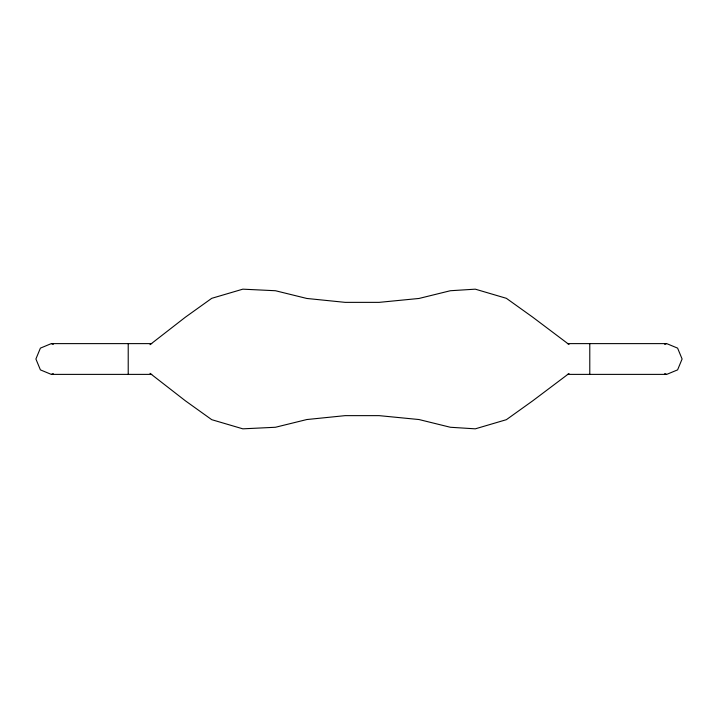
<?xml version="1.0" encoding="UTF-8"?>
<svg xmlns="http://www.w3.org/2000/svg" width="718" height="718" viewBox="0 0 718 718"><rect width="100%" height="100%" fill="white"/><g stroke="black" fill="none" stroke-linecap="round" stroke-linejoin="round"><path stroke-width="1.08" d="M150.008 344.685L185.423 317.159L211.756 298.311L242.828 289.166L275.461 290.736L306.837 298.464L345.152 302.359L379.122 302.359L418.98 298.464L450.357 290.736L475.298 289.166L506.361 298.311L532.702 317.159L568.997 344.487M568.997 373.513L532.702 400.841L506.361 419.689L475.298 428.834L450.357 427.264L418.98 419.536L379.122 415.641L345.152 415.641L306.837 419.536L275.461 427.264L242.828 428.834L211.756 419.689L185.423 400.841L150.008 373.315M53.267 373.566L51.283 374.383L40.405 369.878L35.9 359L40.405 348.122L51.283 343.617L53.267 344.434M664.733 344.434L666.717 343.617L677.595 348.122L682.1 359L677.595 369.878L666.717 374.383L664.733 373.566M51.597 343.617L151.74 343.617M567.382 343.617L666.403 343.617M51.597 374.383L151.74 374.383M567.382 374.383L666.403 374.383M589.783 343.617L589.783 374.383M128.217 343.617L128.217 374.383"/></g></svg>
